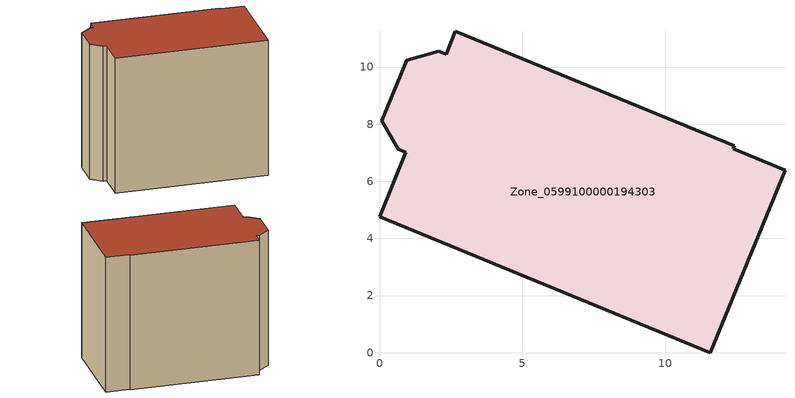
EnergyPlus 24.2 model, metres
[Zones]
Zone_0599100000194303
 floor ground (C_G): 12.42,7.25 12.39,7.15 14.19,6.39 11.57,0 0,4.75 0.92,7.01 0.66,7.12 0.08,8.12 0.95,10.24 2.07,10.56 2.33,10.45 2.66,11.25 z0
 wall outside (C_F): 0.95,10.24 0.08,8.12 0.66,7.12 0.92,7.01 0,4.75 11.57,0 14.19,6.39 12.39,7.15 12.42,7.25 2.66,11.25 2.33,10.45 2.07,10.56 0.95,10.24 z0:11.61
 roof outside (C_R): 12.39,7.15 12.42,7.25 2.66,11.25 2.33,10.45 2.07,10.56 0.95,10.24 0.08,8.12 0.66,7.12 0.92,7.01 0,4.75 11.57,0 14.19,6.39 z11.61
[BUILDING]
Pand.0599100000194303: North Axis=0; Terrain=City; Loads Convergence Tolerance Value=0.04; Temperature Convergence Tolerance Value=0.4; Solar Distribution=FullExterior; Maximum Number of Warmup Days=25; Minimum Number of Warmup Days=1
[Site:Location]
Rotterdam.The.Hague.AP_ZH_NLD Design_Conditions: Latitude=51.96; Longitude=4.45; Time Zone=1; Elevation=-4.5
[SITE:GROUNDTEMPERATURE:BUILDINGSURFACE]
18, 18, 18, 18, 18, 18, 18, 18, 18, 18, 18, 18
[MATERIAL] Thermal Absorptance=0.9; Solar Absorptance=0.7; Visible Absorptance=0.7
Name | Roughness | Thickness | Conductivity | Density | Specific Heat
G.D.1965 | MediumSmooth | 0.15 | 1 | 540 | 1210
F.D.1965 | Rough | 0.3 | 0.857143 | 1920 | 840
R.D.1965 | MediumRough | 0.2 | 0.08 | 1500 | 1000
[CONSTRUCTION]
C_G: G.D.1965
C_F: F.D.1965
C_R: R.D.1965
[ZONE]
Zone_0599100000194303: Type=1; Multiplier=1; Ceiling Height=Autocalculate; Volume=Autocalculate; Floor Area=autocalculate; Part of Total Floor Area=Yes
[ZONEINFILTRATION:DESIGNFLOWRATE]
Infil_Zone_0599100000194303: Zone or ZoneList or Space or SpaceList=Zone_0599100000194303; Schedule=AlwaysOn; Design Flow Rate Calculation Method=Flow/Area; Flow Rate per Floor Area=0.0042; Constant Term Coefficient=1; Temperature Term Coefficient=0; Velocity Term Coefficient=0; Velocity Squared Term Coefficient=0
[HVACTEMPLATE:ZONE:IDEALLOADSAIRSYSTEM]
Zone_0599100000194303: Maximum Heating Supply Air Temperature=50; Minimum Cooling Supply Air Temperature=13; Maximum Heating Supply Air Humidity Ratio=0.0156; Minimum Cooling Supply Air Humidity Ratio=0.0077; Heating Limit=NoLimit; Cooling Limit=NoLimit; Dehumidification Control Type=ConstantSensibleHeatRatio; Cooling Sensible Heat Ratio=0.7; Dehumidification Setpoint=60; Humidification Control Type=None; Humidification Setpoint=30; Outdoor Air Method=None; Outdoor Air Flow Rate per Person=0.00944; Outdoor Air Flow Rate per Zone Floor Area=0; Outdoor Air Flow Rate per Zone=0; Demand Controlled Ventilation Type=None; Outdoor Air Economizer Type=NoEconomizer; Heat Recovery Type=None; Sensible Heat Recovery Effectiveness=0.7; Latent Heat Recovery Effectiveness=0.65
[ZONECONTROL:THERMOSTAT]
ThermostatControl_Zone_0599100000194303: Zone or ZoneList=Zone_0599100000194303; Control Type Schedule=DualSetpointControlType; Control 1=Thermostat_Zone_0599100000194303; Temperature Difference Between Cutout And Setpoint=0
[THERMOSTATSETPOINT:DUALSETPOINT]
Thermostat_Zone_0599100000194303: Heating Setpoint Temperature Schedule=HeatingSetpoint_Zone_0599100000194303; Cooling Setpoint Temperature Schedule=CoolingSetpoint_Zone_0599100000194303
[SCHEDULE:COMPACT]
HeatingSetpoint_Zone_0599100000194303: Through: 12/31, For: AllDays, Until: 24:00, 21
CoolingSetpoint_Zone_0599100000194303: Through: 12/31, For: AllDays, Until: 24:00, 24
DualSetpointControlType: Through: 12/31, For: AllDays, Until: 24:00, 4
AlwaysOn: Through: 12/31, For: AllDays, Until: 24:00, 1
